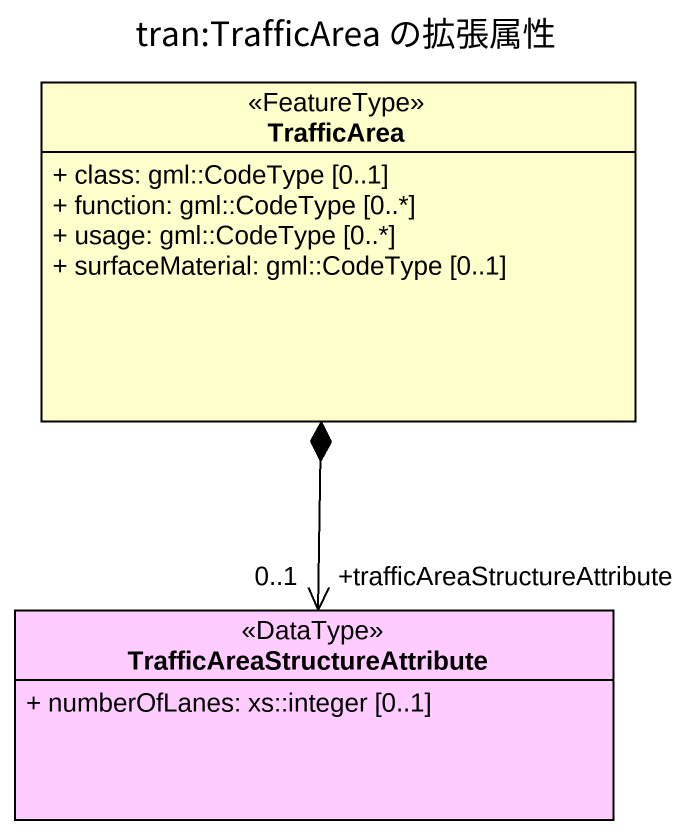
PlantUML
@startuml
title tran:TrafficArea の拡張属性
hide circle
hide empty members
skinparam classAttributeIconSize 0
class TrafficArea <<FeatureType>> #FFFFCC {
  + class: gml::CodeType [0..1]
  + function: gml::CodeType [0..*]
  + usage: gml::CodeType [0..*]
  + surfaceMaterial: gml::CodeType [0..1]
}
class "TrafficAreaStructureAttribute" as TrafficAreaStructureAttribut <<DataType>> #FFCCFF {
  + numberOfLanes: xs::integer [0..1]
}
TrafficAreaStructureAttribut "+trafficAreaStructureAttribute\n0..1" <-up-* TrafficArea
@enduml
